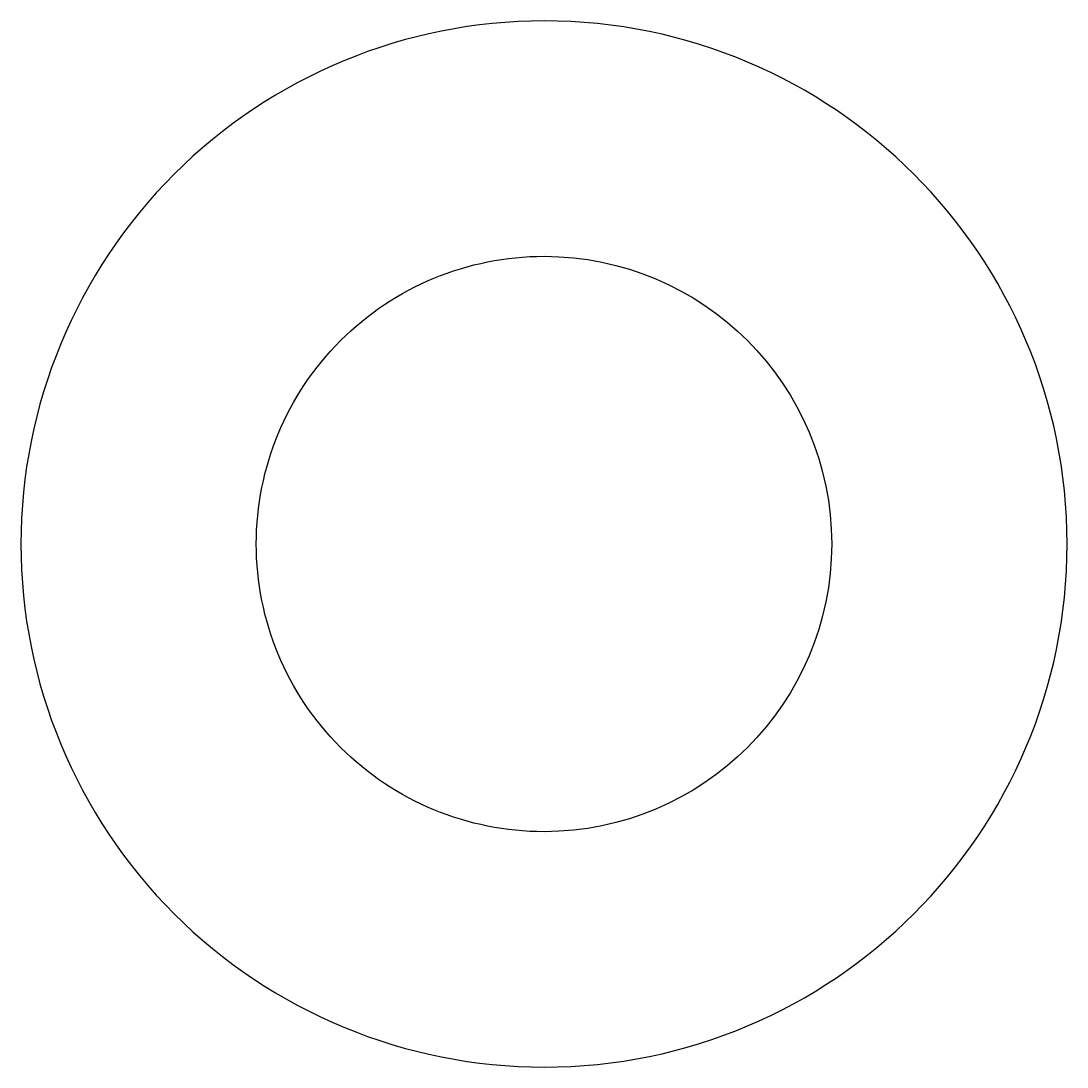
# Model space of a CAD drawing. Extents: x 1.7 to 64.3, y 14.9 to 98.2.
# Drawn here: x 23 to 43, y 14.94 to 34.94 of the extents above.
import ezdxf

# ---------------------------------------------------------------- set-up
doc = ezdxf.new("R2010")
doc.units = 0
doc.layers.add('Layer_1', color=7, linetype='CONTINUOUS')

msp = doc.modelspace()

# ---------------------------------------------------------------- linework, layer by layer
at = {"layer": 'Layer_1', "color": 7}
for points in [[(33.000334, 34.94005)], [(33.000334, 30.44007)]]:
    msp.add_lwpolyline(points, close=True, dxfattribs=at)
for points in [[(33.000334, 34.94005), (30.348113, 34.940162), (27.804481, 33.886657), (25.929029, 32.011302)], [(43.00024, 24.94015), (43.000185, 30.462922), (38.523106, 34.939999), (33.000334, 34.94005)], [(25.929029, 32.011302), (24.053577, 30.135948), (22.999939, 27.592371), (22.999913, 24.94015)], [(29.110995, 28.829344), (30.142537, 29.860787), (31.541583, 30.440186), (33.000334, 30.44007)], [(33.000334, 30.44007), (36.037835, 30.440028), (38.500208, 27.977661), (38.500257, 24.94016)], [(27.499896, 24.94016), (27.49992, 26.398911), (28.079453, 27.797901), (29.110995, 28.829344)], [(22.999913, 24.94015), (22.999937, 22.287928), (24.053573, 19.744348), (25.929026, 17.868991)], [(29.110988, 21.050963), (28.079445, 22.082411), (27.499914, 23.481406), (27.499896, 24.94016)], [(38.500257, 24.94016), (38.500219, 21.902651), (36.037843, 19.440272), (33.000334, 19.44023)], [(33.000334, 14.94024), (38.52311, 14.940291), (43.000191, 19.417374), (43.00024, 24.94015)], [(33.000334, 19.44023), (31.54158, 19.440114), (30.142531, 20.019515), (29.110988, 21.050963)], [(25.929026, 17.868991), (27.804478, 15.993635), (30.348112, 14.940128), (33.000334, 14.94024)]]:
    msp.add_open_spline(points, degree=3, dxfattribs=at)

doc.saveas('drawing.dxf')
